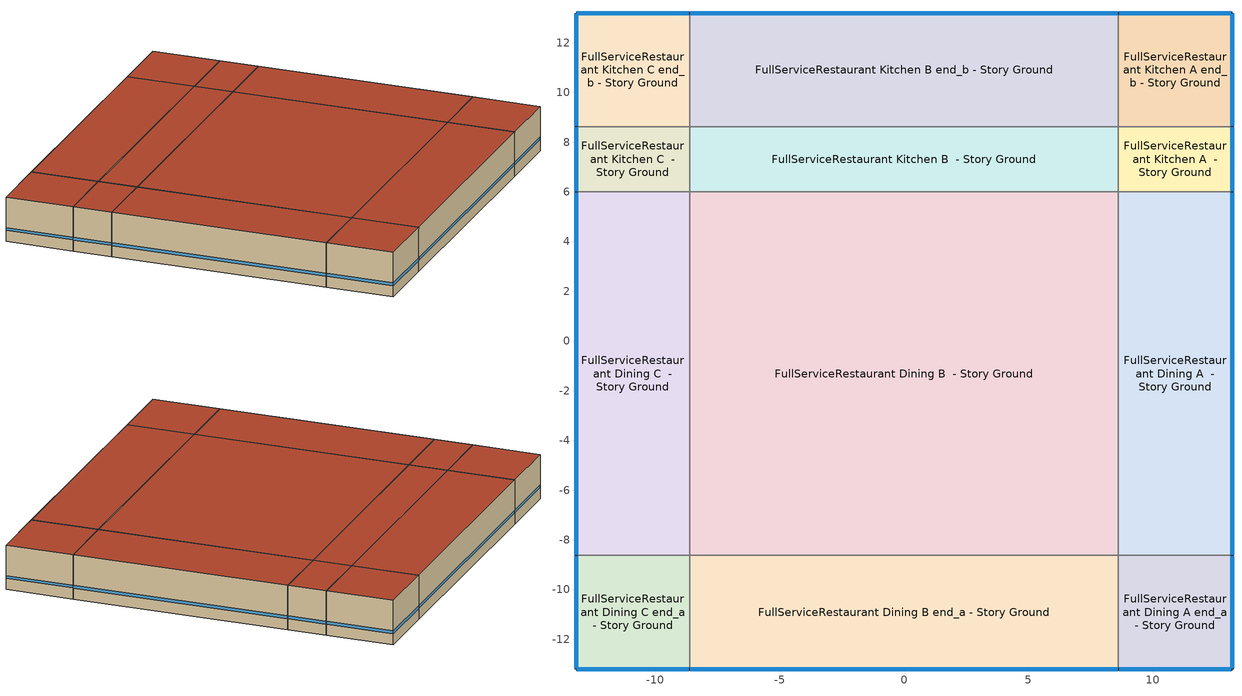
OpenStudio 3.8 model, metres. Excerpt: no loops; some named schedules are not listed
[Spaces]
FullServiceRestaurant Dining A end_a - Story Ground
 floor ground (Foundation F 126 Perim 914 Area 209): 13.2,-13.2 8.63,-13.2 8.63,-8.63 13.2,-8.63 z0
 wall outside: 8.63,-13.2 13.2,-13.2 13.2,-8.63 z0:3.05
 wall to FullServiceRestaurant Dining B end_a - Story Ground: 8.63,-8.63 8.63,-13.2 z0:3.05
 wall to FullServiceRestaurant Dining A  - Story Ground: 13.2,-8.63 8.63,-8.63 z0:3.05
 window (Window U-1.01 SHGC 0.74): 13.2,-13.17 13.2,-8.65 / 8.65,-13.2 13.17,-13.2 z0.76:0.95
 roof outside: 13.2,-8.63 8.63,-8.63 8.63,-13.2 13.2,-13.2 z3.05
FullServiceRestaurant Dining B end_a - Story Ground
 floor ground (Foundation F 126 Perim 1725 Area 7888): 8.63,-13.2 -8.63,-13.2 -8.63,-8.63 8.63,-8.63 z0
 wall outside: -8.63,-13.2 8.63,-13.2 z0:3.05
 wall to FullServiceRestaurant Dining C end_a - Story Ground: -8.63,-8.63 -8.63,-13.2 z0:3.05
 wall to FullServiceRestaurant Dining B  - Story Ground: 8.63,-8.63 -8.63,-8.63 z0:3.05
 window (Window U-1.01 SHGC 0.74): -8.6,-13.2 8.6,-13.2 z0.76:0.95
 roof outside: 8.63,-8.63 -8.63,-8.63 -8.63,-13.2 8.63,-13.2 z3.05
FullServiceRestaurant Dining C end_a - Story Ground
 floor ground (Foundation F 126 Perim 914 Area 209): -8.63,-13.2 -13.2,-13.2 -13.2,-8.63 -8.63,-8.63 z0
 wall outside: -13.2,-8.63 -13.2,-13.2 -8.63,-13.2 z0:3.05
 wall to FullServiceRestaurant Dining C  - Story Ground: -8.63,-8.63 -13.2,-8.63 z0:3.05
 window (Window U-1.01 SHGC 0.74): -13.17,-13.2 -8.65,-13.2 / -13.2,-8.65 -13.2,-13.17 z0.76:0.95
 roof outside: -8.63,-8.63 -13.2,-8.63 -13.2,-13.2 -8.63,-13.2 z3.05
FullServiceRestaurant Dining A  - Story Ground
 floor ground (Foundation F 126 Perim 1462 Area 6686): 13.2,-8.63 8.63,-8.63 8.63,6 13.2,6 z0
 wall outside: 13.2,-8.63 13.2,6 z0:3.05
 wall to FullServiceRestaurant Dining B  - Story Ground: 8.63,6 8.63,-8.63 z0:3.05
 wall to FullServiceRestaurant Kitchen A  - Story Ground: 13.2,6 8.63,6 z0:3.05
 window (Window U-1.01 SHGC 0.74): 13.2,-8.6 13.2,5.97 z0.76:0.95
 roof outside: 13.2,6 8.63,6 8.63,-8.63 13.2,-8.63 z3.05
FullServiceRestaurant Dining B  - Story Ground
 floor ground (Foundation F 126 Perim 0 Area 25229): 8.63,-8.63 -8.63,-8.63 -8.63,6 8.63,6 z0
 wall to FullServiceRestaurant Dining C  - Story Ground: -8.63,6 -8.63,-8.63 z0:3.05
 wall to FullServiceRestaurant Kitchen B  - Story Ground: 8.63,6 -8.63,6 z0:3.05
 roof outside: 8.63,6 -8.63,6 -8.63,-8.63 8.63,-8.63 z3.05
FullServiceRestaurant Dining C  - Story Ground
 floor ground (Foundation F 126 Perim 1462 Area 6686): -8.63,-8.63 -13.2,-8.63 -13.2,6 -8.63,6 z0
 wall outside: -13.2,6 -13.2,-8.63 z0:3.05
 wall to FullServiceRestaurant Kitchen C  - Story Ground: -8.63,6 -13.2,6 z0:3.05
 window (Window U-1.01 SHGC 0.74): -13.2,5.97 -13.2,-8.6 z0.76:0.95
 roof outside: -8.63,6 -13.2,6 -13.2,-8.63 -8.63,-8.63 z3.05
FullServiceRestaurant Kitchen A  - Story Ground
 floor ground (Foundation F 126 Perim 263 Area 1202): 13.2,6 8.63,6 8.63,8.63 13.2,8.63 z0
 wall outside: 13.2,6 13.2,8.63 z0:3.05
 wall to FullServiceRestaurant Kitchen B  - Story Ground: 8.63,8.63 8.63,6 z0:3.05
 wall to FullServiceRestaurant Kitchen A end_b - Story Ground: 13.2,8.63 8.63,8.63 z0:3.05
 window (Window U-1.01 SHGC 0.74): 13.2,6.02 13.2,8.6 z0.76:0.95
 roof outside: 13.2,8.63 8.63,8.63 8.63,6 13.2,6 z3.05
FullServiceRestaurant Kitchen B  - Story Ground
 floor ground (Foundation F 126 Perim 0 Area 4536): 8.63,6 -8.63,6 -8.63,8.63 8.63,8.63 z0
 wall to FullServiceRestaurant Kitchen C  - Story Ground: -8.63,8.63 -8.63,6 z0:3.05
 wall to FullServiceRestaurant Kitchen B end_b - Story Ground: 8.63,8.63 -8.63,8.63 z0:3.05
 roof outside: 8.63,8.63 -8.63,8.63 -8.63,6 8.63,6 z3.05
FullServiceRestaurant Kitchen C  - Story Ground
 floor ground (Foundation F 126 Perim 263 Area 1202): -8.63,6 -13.2,6 -13.2,8.63 -8.63,8.63 z0
 wall outside: -13.2,8.63 -13.2,6 z0:3.05
 wall to FullServiceRestaurant Kitchen C end_b - Story Ground: -8.63,8.63 -13.2,8.63 z0:3.05
 window (Window U-1.01 SHGC 0.74): -13.2,8.6 -13.2,6.02 z0.76:0.95
 roof outside: -8.63,8.63 -13.2,8.63 -13.2,6 -8.63,6 z3.05
FullServiceRestaurant Kitchen A end_b - Story Ground
 floor ground (Foundation F 126 Perim 914 Area 209): 13.2,8.63 8.63,8.63 8.63,13.2 13.2,13.2 z0
 wall outside: 13.2,8.63 13.2,13.2 8.63,13.2 z0:3.05
 wall to FullServiceRestaurant Kitchen B end_b - Story Ground: 8.63,13.2 8.63,8.63 z0:3.05
 window (Window U-1.01 SHGC 0.74): 13.2,8.65 13.2,13.17 / 13.17,13.2 8.65,13.2 z0.76:0.95
 roof outside: 13.2,13.2 8.63,13.2 8.63,8.63 13.2,8.63 z3.05
FullServiceRestaurant Kitchen B end_b - Story Ground
 floor ground (Foundation F 126 Perim 1725 Area 7888): 8.63,8.63 -8.63,8.63 -8.63,13.2 8.63,13.2 z0
 wall outside: 8.63,13.2 -8.63,13.2 z0:3.05
 wall to FullServiceRestaurant Kitchen C end_b - Story Ground: -8.63,13.2 -8.63,8.63 z0:3.05
 window (Window U-1.01 SHGC 0.74): 8.6,13.2 -8.6,13.2 z0.76:0.95
 roof outside: 8.63,13.2 -8.63,13.2 -8.63,8.63 8.63,8.63 z3.05
FullServiceRestaurant Kitchen C end_b - Story Ground
 floor ground (Foundation F 126 Perim 914 Area 209): -8.63,8.63 -13.2,8.63 -13.2,13.2 -8.63,13.2 z0
 wall outside: -8.63,13.2 -13.2,13.2 -13.2,8.63 z0:3.05
 window (Window U-1.01 SHGC 0.74): -13.2,13.17 -13.2,8.65 / -8.65,13.2 -13.17,13.2 z0.76:0.95
 roof outside: -8.63,13.2 -13.2,13.2 -13.2,8.63 -8.63,8.63 z3.05
[Site]
Wilmington New Cast_DE_USA: Latitude {deg}=39.67; Longitude {deg}=-75.6; Time Zone {hr}=-5; Elevation {m}=24; Terrain=City
[Site:WaterMainsTemperature]
Calculation Method=Correlation; Annual Average Outdoor Air Temperature {C}=13.2908; Maximum Difference In Monthly Average Outdoor Air Temperatures {deltaC}=25.79
[SizingPeriod:DesignDay] Barometric Pressure {Pa}=101037; Rain Indicator=No; Snow Indicator=No; Day of Month=21; Daylight Saving Time Indicator=No; Humidity Condition Type=Wetbulb; Dry-Bulb Temperature Range Modifier Type=DefaultMultipliers
Name | Maximum Dry-Bulb Temperature {C} | Daily Dry-Bulb Temperature Range {deltaC} | Wind Speed {m/s} | Wind Direction {deg} | Month | Day Type | Wetbulb or DewPoint at Maximum Dry-Bulb {C} | Solar Model Indicator | ASHRAE Clear Sky Optical Depth for Beam Irradiance | ASHRAE Clear Sky Optical Depth for Diffuse Irradiance | Sky Clearness
Wilmington New Cast Ann Clg .4% Condns DB=>MWB 1 | 33.3 | 9.5 | 4.6 | 230 | 7 | SummerDesignDay | 23.9 | ASHRAETau | 0.454 | 2.123
Wilmington New Cast Ann Clg .4% Condns WB=>MDB 1 | 30.7 | 9.5 | 4.6 | 230 | 7 | SummerDesignDay | 25.6 | ASHRAETau | 0.454 | 2.123
Wilmington New Cast Ann Htg 99.6% Condns DB 1 | -10.4 | 0 | 4.8 | 300 | 1 | WinterDesignDay | -10.4 | ASHRAEClearSky |  |  | 0
Wilmington New Cast August .4% Condns DB=>MCWB 1 | 34.5 | 9.3 | 4.6 | 230 | 8 | SummerDesignDay | 24.4 | ASHRAETau | 0.441 | 2.186
[ClimateZones]
Climate Zone Institution Name 1=ASHRAE; Climate Zone Document Name 1=ANSI/ASHRAE Standard 169; Climate Zone Document Year 1=2006; Climate Zone Value 1=ASHRAE 169-2013-4A
[Building]
ComStock DOE Ref Pre-1980|FullServiceRestaurant: North Axis {deg}=225; Default Construction Set=ComStock DOE Ref Pre-1980 - FullSrvRest - ASHRAE 169-2013-4A; Default Schedule Set=Building Default Schedule Set; Standards Building Type=FullServiceRestaurant
[Site:GroundTemperature:FCfactorMethod]
January Ground Temperature {C}=14; February Ground Temperature {C}=7.3; March Ground Temperature {C}=3.3; April Ground Temperature {C}=1.2; May Ground Temperature {C}=-0.2; June Ground Temperature {C}=5.6; July Ground Temperature {C}=10.9; August Ground Temperature {C}=16.1; September Ground Temperature {C}=21.7; October Ground Temperature {C}=25; November Ground Temperature {C}=24.8; December Ground Temperature {C}=19.9
[Construction:FfactorGroundFloor] F-Factor {W/m-K}=1.26344
Name | Area {m2} | PerimeterExposed {m}
Foundation F 126 Perim 914 Area 209 | 20.9032 | 9.144
Foundation F 126 Perim 1725 Area 7888 | 78.8782 | 17.2525
Foundation F 126 Perim 263 Area 1202 | 12.0196 | 2.62895
Foundation F 126 Perim 1462 Area 6686 | 66.8586 | 14.6235
Foundation F 126 Perim 0 Area 4536 | 45.3559 | 0
Foundation F 126 Perim 0 Area 25229 | 252.291 | 0
[DefaultConstructionSet]
ComStock DOE Ref Pre-1980 - FullSrvRest - ASHRAE 169-2013-4A: Default Exterior Surface Constructions=Default Surface Constructions 1; Default Interior Surface Constructions=Default Surface Constructions 2; Default Ground Contact Surface Constructions=Default Surface Constructions 3; Default Exterior SubSurface Constructions=Default Sub Surface Constructions 1; Default Interior SubSurface Constructions=Default Sub Surface Constructions 2; Interior Partition Construction=Typical Interior Partition
[DefaultSurfaceConstructions]
Name | Floor Construction | Wall Construction | Roof Ceiling Construction
Default Surface Constructions 1 | Typical Insulated Exterior Mass Floor | Typical Insulated Wood Framed Exterior Wall R-5.62 | Typical IEAD Roof R-11.63
Default Surface Constructions 2 | Typical Interior Floor | Typical Interior Wall | Typical Interior Ceiling
Default Surface Constructions 3 | Typical Insulated Carpeted 6in Slab Floor | Typical Insulated Basement Mass Wall
[Construction]
Typical Insulated Exterior Mass Floor: 4 in. Normalweight Concrete Floor, Typical Carpet Pad
Typical IEAD Roof R-11.63: Roof Membrane, Typical Insulation R-10.51, Metal Roof Surface
Typical Interior Floor: 100mm Normalweight concrete floor, CP02 CARPET PAD
Typical Interior Wall: G01 13mm gypsum board, G01 13mm gypsum board
Typical Interior Ceiling: CP02 CARPET PAD, 100mm Normalweight concrete floor
Typical Insulated Carpeted 6in Slab Floor: 6 in. Normalweight Concrete Floor, Typical Carpet Pad
Typical Insulated Basement Mass Wall: 8 in. Concrete Block Basement Wall
U 1.22 SHGC 0.54 Simple Glazing Window U-1.22 SHGC 0.54: U 1.22 SHGC 0.54 Simple Glazing U-1.22 SHGC 0.54
U 1.22 SHGC 0.54 Simple Glazing Window U-1.22 SHGC 0.54 1: U 1.22 SHGC 0.54 Simple Glazing U-1.22 SHGC 0.54 1
Typical Insulated Metal Door: F08 Metal surface, Typical Insulation R-3.44 1
U 0.88 SHGC 0.16 Sgl Ref-A-L Clr 6mm: REF A CLEAR LO 6MM
Typical Overhead Door: Typical Insulation R-3.44 1
Typical Interior Window: Clear 3mm
Typical Interior Door; Typical Interior Partition: G05 25mm wood
Typical Insulated Wood Framed Exterior Wall R-5.62: 25mm Stucco, 5/8 in. Gypsum Board, Typical Insulation R-3.44 1, 5/8 in. Gypsum Board
InteriorFurnishings 1: Std Wood 6inch 1
Window U-1.01 SHGC 0.74: Simple Glazing Single - No LowE - Clear - Aluminum
[Material] Thermal Absorptance=0.9
Name | Roughness | Thickness {m} | Conductivity {W/m-K} | Density {kg/m3} | Specific Heat {J/kg-K} | Solar Absorptance | Visible Absorptance
4 in. Normalweight Concrete Floor | MediumRough | 0.1016 | 2.31 | 2322 | 832 | 0.7 | 0.7
25mm Stucco | Smooth | 0.0254 | 0.72 | 1856 | 840 | 0.7 | 0.7
5/8 in. Gypsum Board | MediumSmooth | 0.0159 | 0.16 | 800 | 1090 | 0.7 | 0.7
Roof Membrane | VeryRough | 0.0095 | 0.16 | 1121.29 | 1460 | 0.7 | 0.7
Metal Roof Surface; F08 Metal surface | Smooth | 0.0008 | 45.28 | 7824 | 500 | 0.7 | 0.7
100mm Normalweight concrete floor | MediumRough | 0.1016 | 2.31045 | 2322 | 832.557 | 0.7 | 0.7
G01 13mm gypsum board | Smooth | 0.0127 | 0.160031 | 800.001 | 1090.73 | 0.7 | 0.5
6 in. Normalweight Concrete Floor | MediumRough | 0.1524 | 2.31 | 2322 | 832 | 0.7 | 0.7
8 in. Concrete Block Basement Wall | MediumRough | 0.2032 | 1.326 | 1842 | 912 | 0.7 | 0.7
G05 25mm wood | MediumSmooth | 0.0254 | 0.15 | 608 | 1630 | 0.5 | 0.5
Std Wood 6inch 1 | MediumSmooth | 0.15 | 0.12 | 540 | 1210 | 0.7 | 0.7
[Material:NoMass] Roughness=Smooth; Thermal Absorptance=0.9; Solar Absorptance=0.7
Name | Thermal Resistance {m2-K/W} | Visible Absorptance
Typical Carpet Pad; CP02 CARPET PAD | 0.21648 | 0.8
Typical Insulation R-10.51 | 1.85103 | 0.7
Typical Insulation R-3.44 1 | 0.605662 | 0.7
[DefaultSubSurfaceConstructions]
Name | Fixed Window Construction | Operable Window Construction | Door Construction | Glass Door Construction | Overhead Door Construction | Tubular Daylight Dome Construction | Tubular Daylight Diffuser Construction
Default Sub Surface Constructions 1 | U 1.22 SHGC 0.54 Simple Glazing Window U-1.22 SHGC 0.54 | U 1.22 SHGC 0.54 Simple Glazing Window U-1.22 SHGC 0.54 1 | Typical Insulated Metal Door | U 0.88 SHGC 0.16 Sgl Ref-A-L Clr 6mm | Typical Overhead Door | Typical Interior Window | Typical Interior Window
Default Sub Surface Constructions 2 | Typical Interior Window | Typical Interior Window | Typical Interior Door
[WindowMaterial:SimpleGlazingSystem]
Name | U-Factor {W/m2-K} | Solar Heat Gain Coefficient | Visible Transmittance
U 1.22 SHGC 0.54 Simple Glazing U-1.22 SHGC 0.54; U 1.22 SHGC 0.54 Simple Glazing U-1.22 SHGC 0.54 1 | 6.92748 | 0.54 | 0.38
Simple Glazing Single - No LowE - Clear - Aluminum | 5.73505 | 0.744 | 0.754
[WindowMaterial:Glazing] Optical Data Type=SpectralAverage; Infrared Transmittance at Normal Incidence=0; Front Side Infrared Hemispherical Emissivity=0.84; Conductivity {W/m-K}=0.9; Dirt Correction Factor for Solar and Visible Transmittance=1; Solar Diffusing=No
Name | Thickness {m} | Solar Transmittance at Normal Incidence | Front Side Solar Reflectance at Normal Incidence | Back Side Solar Reflectance at Normal Incidence | Visible Transmittance at Normal Incidence | Front Side Visible Reflectance at Normal Incidence | Back Side Visible Reflectance at Normal Incidence | Back Side Infrared Hemispherical Emissivity
REF A CLEAR LO 6MM | 0.006 | 0.066 | 0.341 | 0.493 | 0.08 | 0.41 | 0.37 | 0.4
Clear 3mm | 0.003 | 0.837 | 0.075 | 0.075 | 0.898 | 0.081 | 0.081 | 0.84
[SpaceType] Standards Building Type=FullServiceRestaurant
Name | Default Schedule Set | Design Specification Outdoor Air Object | Standards Space Type
FullServiceRestaurant Kitchen - ComStock DOE Ref Pre-1980 | FullServiceRestaurant Kitchen Schedule Set | FullServiceRestaurant Kitchen Ventilation | Kitchen
FullServiceRestaurant Dining - ComStock DOE Ref Pre-1980 | FullServiceRestaurant Dining Schedule Set | FullServiceRestaurant Dining Ventilation | Dining
[BuildingStory]
Story Ground: Nominal Z Coordinate {m}=0; Nominal Floor to Floor Height {m}=3.048
[Space] Building Story=Story Ground
Name | Space Type | Thermal Zone
FullServiceRestaurant Dining A end_a - Story Ground | FullServiceRestaurant Dining - ComStock DOE Ref Pre-1980 | Zone FullServiceRestaurant Dining A end_a - Story Ground
FullServiceRestaurant Dining B end_a - Story Ground | FullServiceRestaurant Dining - ComStock DOE Ref Pre-1980 | Zone FullServiceRestaurant Dining B end_a - Story Ground
FullServiceRestaurant Dining C end_a - Story Ground | FullServiceRestaurant Dining - ComStock DOE Ref Pre-1980 | Zone FullServiceRestaurant Dining C end_a - Story Ground
FullServiceRestaurant Dining A  - Story Ground | FullServiceRestaurant Dining - ComStock DOE Ref Pre-1980 | Zone FullServiceRestaurant Dining A  - Story Ground
FullServiceRestaurant Dining B  - Story Ground | FullServiceRestaurant Dining - ComStock DOE Ref Pre-1980 | Zone FullServiceRestaurant Dining B  - Story Ground
FullServiceRestaurant Dining C  - Story Ground | FullServiceRestaurant Dining - ComStock DOE Ref Pre-1980 | Zone FullServiceRestaurant Dining C  - Story Ground
FullServiceRestaurant Kitchen A  - Story Ground | FullServiceRestaurant Kitchen - ComStock DOE Ref Pre-1980 | Zone FullServiceRestaurant Kitchen A  - Story Ground
FullServiceRestaurant Kitchen B  - Story Ground | FullServiceRestaurant Kitchen - ComStock DOE Ref Pre-1980 | Zone FullServiceRestaurant Kitchen B  - Story Ground
FullServiceRestaurant Kitchen C  - Story Ground | FullServiceRestaurant Kitchen - ComStock DOE Ref Pre-1980 | Zone FullServiceRestaurant Kitchen C  - Story Ground
FullServiceRestaurant Kitchen A end_b - Story Ground | FullServiceRestaurant Kitchen - ComStock DOE Ref Pre-1980 | Zone FullServiceRestaurant Kitchen A end_b - Story Ground
FullServiceRestaurant Kitchen B end_b - Story Ground | FullServiceRestaurant Kitchen - ComStock DOE Ref Pre-1980 | Zone FullServiceRestaurant Kitchen B end_b - Story Ground
FullServiceRestaurant Kitchen C end_b - Story Ground | FullServiceRestaurant Kitchen - ComStock DOE Ref Pre-1980 | Zone FullServiceRestaurant Kitchen C end_b - Story Ground
[ThermalZone] Multiplier=1; Use Ideal Air Loads=No
Name | Thermostat
Zone FullServiceRestaurant Dining A end_a - Story Ground | FullServiceRestaurant Dining - ComStock DOE Ref Pre-1980 Thermostat 1
Zone FullServiceRestaurant Dining B end_a - Story Ground | FullServiceRestaurant Dining - ComStock DOE Ref Pre-1980 Thermostat 3
Zone FullServiceRestaurant Dining C end_a - Story Ground | FullServiceRestaurant Dining - ComStock DOE Ref Pre-1980 Thermostat 5
Zone FullServiceRestaurant Dining A  - Story Ground | FullServiceRestaurant Dining - ComStock DOE Ref Pre-1980 Thermostat
Zone FullServiceRestaurant Dining B  - Story Ground | FullServiceRestaurant Dining - ComStock DOE Ref Pre-1980 Thermostat 2
Zone FullServiceRestaurant Dining C  - Story Ground | FullServiceRestaurant Dining - ComStock DOE Ref Pre-1980 Thermostat 4
Zone FullServiceRestaurant Kitchen A  - Story Ground | FullServiceRestaurant Kitchen - ComStock DOE Ref Pre-1980 Thermostat
Zone FullServiceRestaurant Kitchen B  - Story Ground | FullServiceRestaurant Kitchen - ComStock DOE Ref Pre-1980 Thermostat 2
Zone FullServiceRestaurant Kitchen C  - Story Ground | FullServiceRestaurant Kitchen - ComStock DOE Ref Pre-1980 Thermostat 4
Zone FullServiceRestaurant Kitchen A end_b - Story Ground | FullServiceRestaurant Kitchen - ComStock DOE Ref Pre-1980 Thermostat 1
Zone FullServiceRestaurant Kitchen B end_b - Story Ground | FullServiceRestaurant Kitchen - ComStock DOE Ref Pre-1980 Thermostat 3
Zone FullServiceRestaurant Kitchen C end_b - Story Ground | FullServiceRestaurant Kitchen - ComStock DOE Ref Pre-1980 Thermostat 5
[People:Definition] Number of People Calculation Method=People/Area; Fraction Radiant=0.3
Name | People per Space Floor Area {person/m2}
FullServiceRestaurant Dining People Definition | 0.721182
FullServiceRestaurant Kitchen People Definition | 0.0538196
[People] Work Efficiency Schedule=Work Efficiency Schedule; Clothing Insulation Schedule=Clothing Schedule; Air Velocity Schedule=Air Velocity Schedule; Multiplier=1
Name | People Definition | Space or SpaceType
FullServiceRestaurant Dining People | FullServiceRestaurant Dining People Definition | FullServiceRestaurant Dining - ComStock DOE Ref Pre-1980
FullServiceRestaurant Kitchen People | FullServiceRestaurant Kitchen People Definition | FullServiceRestaurant Kitchen - ComStock DOE Ref Pre-1980
[Lights:Definition] Design Level Calculation Method=Watts/Area; Fraction Visible=0.2; Return Air Fraction=0
Name | Watts per Space Floor Area {W/m2} | Fraction Radiant
FullServiceRestaurant Dining - ComStock DOE Ref Pre-1980 General Lights Definition | 1.90286 | 0.31
FullServiceRestaurant Dining - ComStock DOE Ref Pre-1980 Task Lights Definition | 2.61484 | 0.125
FullServiceRestaurant Dining - ComStock DOE Ref Pre-1980 Wall Wash Lights Definition | 3.8133 | 0.125
FullServiceRestaurant Kitchen - ComStock DOE Ref Pre-1980 General Lights Definition | 7.18292 | 0.31
FullServiceRestaurant Kitchen - ComStock DOE Ref Pre-1980 Task Lights Definition | 8.69031 | 0.125
[ElectricEquipment:Definition]
Name | Design Level Calculation Method | Watts per Space Floor Area {W/m2} | Fraction Latent | Fraction Radiant | Fraction Lost | Design Level {W}
FullServiceRestaurant Dining Elec Equip Definition | Watts/Area | 27.0174 | 0.25 | 0.3 | 0
misc_electric_kitchen_equipment_definition | Watts/Area | 16.8778 | 0.25 | 0.3 | 0.2
electric_broiler_equipment_definition_bldg_quantity=1.0 | EquipmentLevel |  | 0.1 | 0.35 | 0.45 | 10815
[ElectricEquipment]
Name | Electric Equipment Definition | Space or SpaceType | Schedule | Multiplier
FullServiceRestaurant Dining Elec Equip | FullServiceRestaurant Dining Elec Equip Definition | FullServiceRestaurant Dining - ComStock DOE Ref Pre-1980 | FoodService_Restaurant BLDG_EQUIP_EndUseData BPR Adjusted
misc_electric_kitchen_equipment | misc_electric_kitchen_equipment_definition | FullServiceRestaurant Kitchen - ComStock DOE Ref Pre-1980 | FoodService_Restaurant BLDG_EQUIP_EndUseData BPR Adjusted
electric_broiler_equipment_bldg_quantity=1.0 | electric_broiler_equipment_definition_bldg_quantity=1.0 | FullServiceRestaurant Kitchen - ComStock DOE Ref Pre-1980 | FullServiceRestaurant Gas Equip | 0.166667
[DesignSpecification:OutdoorAir] Outdoor Air Method=Sum
Name | Outdoor Air Flow per Person {m3/s-person} | Outdoor Air Flow per Floor Area {m3/s-m2}
FullServiceRestaurant Dining Ventilation | 0.00943895
FullServiceRestaurant Kitchen Ventilation |  | 0.0023876
[DefaultScheduleSet]
Name | Number of People Schedule | People Activity Level Schedule | Lighting Schedule | Electric Equipment Schedule | Infiltration Schedule | Gas Equipment Schedule | Hours of Operation Schedule
FullServiceRestaurant Dining Schedule Set | FullServiceRestaurant Bldg Occ | FullServiceRestaurant Activity | FoodService_Restaurant BLDG_LIGHT_EndUseData | FoodService_Restaurant BLDG_EQUIP_EndUseData | FullServiceRestaurant Infil Half On
FullServiceRestaurant Kitchen Schedule Set | FullServiceRestaurant Bldg Occ | FullServiceRestaurant Activity | FoodService_Restaurant BLDG_LIGHT_EndUseData | FoodService_Restaurant BLDG_EQUIP_EndUseData | FullServiceRestaurant Infil Half On | FullServiceRestaurant Gas Equip
Building Default Schedule Set |  |  |  |  |  |  | Building Hours of Operation NonResidential
[Exterior:Lights:Definition]
Name | Design Level {W}
Parking Areas and Drives Def (W/ft^2) | 0.0276385
Building Facades Def (W/ft^2) | 0.15
Main Entries Def (W/ft) | 30
Other Doors Def (W/ft) | 20
[Exterior:Lights] Schedule=Always On Discrete; Control Option=AstronomicalClock
Name | Exterior Lights Definition | Multiplier
Parking Areas and Drives | Parking Areas and Drives Def (W/ft^2) | 30375
Building Facades | Building Facades Def (W/ft^2) | 3464.1
Main Entries | Main Entries Def (W/ft) | 8
Other Doors | Other Doors Def (W/ft) | 9
[ZoneMixing] Schedule=RestaurantSitDown Kitchen_Exhaust_SCH; Design Flow Rate Calculation Method=Flow/Zone
Name | Zone or Space | Design Flow Rate {m3/s} | Source Zone or Space
Zone Mixing 1 | Zone FullServiceRestaurant Kitchen A  - Story Ground | 0.0399083 | Zone FullServiceRestaurant Dining A  - Story Ground
Zone Mixing 2 | Zone FullServiceRestaurant Kitchen B  - Story Ground | 0.150594 | Zone FullServiceRestaurant Dining B  - Story Ground
Zone Mixing 3 | Zone FullServiceRestaurant Kitchen C  - Story Ground | 0.0399083 | Zone FullServiceRestaurant Dining C  - Story Ground
[ThermostatSetpoint:DualSetpoint]
Name | Heating Setpoint Temperature Schedule | Cooling Setpoint Temperature Schedule
FullServiceRestaurant Dining - ComStock DOE Ref Pre-1980 Thermostat; FullServiceRestaurant Dining - ComStock DOE Ref Pre-1980 Thermostat 1; FullServiceRestaurant Dining - ComStock DOE Ref Pre-1980 Thermostat 2; FullServiceRestaurant Dining - ComStock DOE Ref Pre-1980 Thermostat 3; FullServiceRestaurant Dining - ComStock DOE Ref Pre-1980 Thermostat 4; FullServiceRestaurant Dining - ComStock DOE Ref Pre-1980 Thermostat 5 | FullServiceRestaurant HtgSetp | FullServiceRestaurant ClgSetp
FullServiceRestaurant Kitchen - ComStock DOE Ref Pre-1980 Thermostat; FullServiceRestaurant Kitchen - ComStock DOE Ref Pre-1980 Thermostat 1; FullServiceRestaurant Kitchen - ComStock DOE Ref Pre-1980 Thermostat 2; FullServiceRestaurant Kitchen - ComStock DOE Ref Pre-1980 Thermostat 3; FullServiceRestaurant Kitchen - ComStock DOE Ref Pre-1980 Thermostat 4; FullServiceRestaurant Kitchen - ComStock DOE Ref Pre-1980 Thermostat 5 | FullServiceRestaurant HtgSetp Kitchen | FullServiceRestaurant ClgSetp Kitchen
[InternalMass:Definition]
Internal Mass Definition 2: Construction=InteriorFurnishings 1; Design Level Calculation Method=SurfaceArea/Area; Surface Area per Space Floor Area=2
[InternalMass] Internal Mass Definition=Internal Mass Definition 2; Multiplier=1
Name | Space or SpaceType
FullServiceRestaurant Kitchen C end_b - Story Ground Mass | FullServiceRestaurant Kitchen C end_b - Story Ground
FullServiceRestaurant Kitchen B end_b - Story Ground Mass | FullServiceRestaurant Kitchen B end_b - Story Ground
FullServiceRestaurant Kitchen A  - Story Ground Mass | FullServiceRestaurant Kitchen A  - Story Ground
FullServiceRestaurant Kitchen C  - Story Ground Mass | FullServiceRestaurant Kitchen C  - Story Ground
FullServiceRestaurant Dining C  - Story Ground Mass | FullServiceRestaurant Dining C  - Story Ground
FullServiceRestaurant Kitchen B  - Story Ground Mass | FullServiceRestaurant Kitchen B  - Story Ground
FullServiceRestaurant Dining B  - Story Ground Mass | FullServiceRestaurant Dining B  - Story Ground
FullServiceRestaurant Kitchen A end_b - Story Ground Mass | FullServiceRestaurant Kitchen A end_b - Story Ground
FullServiceRestaurant Dining A  - Story Ground Mass | FullServiceRestaurant Dining A  - Story Ground
FullServiceRestaurant Dining C end_a - Story Ground Mass | FullServiceRestaurant Dining C end_a - Story Ground
FullServiceRestaurant Dining B end_a - Story Ground Mass | FullServiceRestaurant Dining B end_a - Story Ground
FullServiceRestaurant Dining A end_a - Story Ground Mass | FullServiceRestaurant Dining A end_a - Story Ground
[Lights] Schedule=FoodService_Restaurant BLDG_LIGHT_EndUseData BPR Adjusted; Fraction Replaceable=1
Name | Lights Definition | Space or SpaceType
FullServiceRestaurant Dining - ComStock DOE Ref Pre-1980 General Lighting | FullServiceRestaurant Dining - ComStock DOE Ref Pre-1980 General Lights Definition | FullServiceRestaurant Dining - ComStock DOE Ref Pre-1980
FullServiceRestaurant Dining - ComStock DOE Ref Pre-1980 Task Lighting | FullServiceRestaurant Dining - ComStock DOE Ref Pre-1980 Task Lights Definition | FullServiceRestaurant Dining - ComStock DOE Ref Pre-1980
FullServiceRestaurant Dining - ComStock DOE Ref Pre-1980 Wall Wash Lighting | FullServiceRestaurant Dining - ComStock DOE Ref Pre-1980 Wall Wash Lights Definition | FullServiceRestaurant Dining - ComStock DOE Ref Pre-1980
FullServiceRestaurant Kitchen - ComStock DOE Ref Pre-1980 General Lighting | FullServiceRestaurant Kitchen - ComStock DOE Ref Pre-1980 General Lights Definition | FullServiceRestaurant Kitchen - ComStock DOE Ref Pre-1980
FullServiceRestaurant Kitchen - ComStock DOE Ref Pre-1980 Task Lighting | FullServiceRestaurant Kitchen - ComStock DOE Ref Pre-1980 Task Lights Definition | FullServiceRestaurant Kitchen - ComStock DOE Ref Pre-1980
[SpaceInfiltration:DesignFlowRate] Design Flow Rate Calculation Method=Flow/ExteriorArea; Flow per Exterior Surface Area {m3/s-m2}=0.00103321; Velocity Term Coefficient=0
Name | Space or SpaceType | Schedule | Constant Term Coefficient | Temperature Term Coefficient | Velocity Squared Term Coefficient
FullServiceRestaurant Kitchen C end_b - Story Ground HVAC On Infiltration | FullServiceRestaurant Kitchen C end_b - Story Ground | Infiltration HVAC On Schedule | 0.0051 | 0.0059 | 0.0368
FullServiceRestaurant Kitchen C end_b - Story Ground HVAC Off Infiltration | FullServiceRestaurant Kitchen C end_b - Story Ground | Infiltration HVAC Off Schedule | 0 | 0.01 | 0.0441
FullServiceRestaurant Kitchen B end_b - Story Ground HVAC On Infiltration | FullServiceRestaurant Kitchen B end_b - Story Ground | Infiltration HVAC On Schedule | 0.0051 | 0.0059 | 0.0368
FullServiceRestaurant Kitchen B end_b - Story Ground HVAC Off Infiltration | FullServiceRestaurant Kitchen B end_b - Story Ground | Infiltration HVAC Off Schedule | 0 | 0.01 | 0.0441
FullServiceRestaurant Kitchen A  - Story Ground HVAC On Infiltration | FullServiceRestaurant Kitchen A  - Story Ground | Infiltration HVAC On Schedule | 0.0051 | 0.0059 | 0.0368
FullServiceRestaurant Kitchen A  - Story Ground HVAC Off Infiltration | FullServiceRestaurant Kitchen A  - Story Ground | Infiltration HVAC Off Schedule | 0 | 0.01 | 0.0441
FullServiceRestaurant Kitchen C  - Story Ground HVAC On Infiltration | FullServiceRestaurant Kitchen C  - Story Ground | Infiltration HVAC On Schedule | 0.0051 | 0.0059 | 0.0368
FullServiceRestaurant Kitchen C  - Story Ground HVAC Off Infiltration | FullServiceRestaurant Kitchen C  - Story Ground | Infiltration HVAC Off Schedule | 0 | 0.01 | 0.0441
FullServiceRestaurant Dining C  - Story Ground HVAC On Infiltration | FullServiceRestaurant Dining C  - Story Ground | Infiltration HVAC On Schedule | 0.0051 | 0.0059 | 0.0368
FullServiceRestaurant Dining C  - Story Ground HVAC Off Infiltration | FullServiceRestaurant Dining C  - Story Ground | Infiltration HVAC Off Schedule | 0 | 0.01 | 0.0441
FullServiceRestaurant Kitchen B  - Story Ground HVAC On Infiltration | FullServiceRestaurant Kitchen B  - Story Ground | Infiltration HVAC On Schedule | 0.0051 | 0.0059 | 0.0368
FullServiceRestaurant Kitchen B  - Story Ground HVAC Off Infiltration | FullServiceRestaurant Kitchen B  - Story Ground | Infiltration HVAC Off Schedule | 0 | 0.01 | 0.0441
FullServiceRestaurant Dining B  - Story Ground HVAC On Infiltration | FullServiceRestaurant Dining B  - Story Ground | Infiltration HVAC On Schedule | 0.0051 | 0.0059 | 0.0368
FullServiceRestaurant Dining B  - Story Ground HVAC Off Infiltration | FullServiceRestaurant Dining B  - Story Ground | Infiltration HVAC Off Schedule | 0 | 0.01 | 0.0441
FullServiceRestaurant Kitchen A end_b - Story Ground HVAC On Infiltration | FullServiceRestaurant Kitchen A end_b - Story Ground | Infiltration HVAC On Schedule | 0.0051 | 0.0059 | 0.0368
FullServiceRestaurant Kitchen A end_b - Story Ground HVAC Off Infiltration | FullServiceRestaurant Kitchen A end_b - Story Ground | Infiltration HVAC Off Schedule | 0 | 0.01 | 0.0441
FullServiceRestaurant Dining A  - Story Ground HVAC On Infiltration | FullServiceRestaurant Dining A  - Story Ground | Infiltration HVAC On Schedule | 0.0051 | 0.0059 | 0.0368
FullServiceRestaurant Dining A  - Story Ground HVAC Off Infiltration | FullServiceRestaurant Dining A  - Story Ground | Infiltration HVAC Off Schedule | 0 | 0.01 | 0.0441
FullServiceRestaurant Dining C end_a - Story Ground HVAC On Infiltration | FullServiceRestaurant Dining C end_a - Story Ground | Infiltration HVAC On Schedule | 0.0051 | 0.0059 | 0.0368
FullServiceRestaurant Dining C end_a - Story Ground HVAC Off Infiltration | FullServiceRestaurant Dining C end_a - Story Ground | Infiltration HVAC Off Schedule | 0 | 0.01 | 0.0441
FullServiceRestaurant Dining B end_a - Story Ground HVAC On Infiltration | FullServiceRestaurant Dining B end_a - Story Ground | Infiltration HVAC On Schedule | 0.0051 | 0.0059 | 0.0368
FullServiceRestaurant Dining B end_a - Story Ground HVAC Off Infiltration | FullServiceRestaurant Dining B end_a - Story Ground | Infiltration HVAC Off Schedule | 0 | 0.01 | 0.0441
FullServiceRestaurant Dining A end_a - Story Ground HVAC On Infiltration | FullServiceRestaurant Dining A end_a - Story Ground | Infiltration HVAC On Schedule | 0.0051 | 0.0059 | 0.0368
FullServiceRestaurant Dining A end_a - Story Ground HVAC Off Infiltration | FullServiceRestaurant Dining A end_a - Story Ground | Infiltration HVAC Off Schedule | 0 | 0.01 | 0.0441
[GasEquipment:Definition] Design Level Calculation Method=EquipmentLevel; Fraction Latent=0.1
Name | Design Level {W} | Fraction Radiant | Fraction Lost
gas_griddle_equipment_definition_bldg_quantity=1.0 | 26377 | 0.18 | 0.62
gas_fryer_equipment_definition_bldg_quantity=2.0 | 46894 | 0.2 | 0.57
gas_oven_equipment_definition_bldg_quantity=1.0 | 12896 | 0.08 | 0.72
gas_range_equipment_definition_bldg_quantity=1.0 | 42497 | 0.11 | 0.69
[GasEquipment] Space or SpaceType=FullServiceRestaurant Kitchen - ComStock DOE Ref Pre-1980; Schedule=FullServiceRestaurant Gas Equip; Multiplier=0.166667
Name | Gas Equipment Definition
gas_griddle_equipment_bldg_quantity=1.0 | gas_griddle_equipment_definition_bldg_quantity=1.0
gas_fryer_equipment_bldg_quantity=2.0 | gas_fryer_equipment_definition_bldg_quantity=2.0
gas_oven_equipment_bldg_quantity=1.0 | gas_oven_equipment_definition_bldg_quantity=1.0
gas_range_equipment_bldg_quantity=1.0 | gas_range_equipment_definition_bldg_quantity=1.0
[Schedule:Ruleset]
Name | Default Day Schedule | Summer Design Day Schedule | Winter Design Day Schedule
Clothing Schedule | Clothing Schedule Default Winter Clothes
Air Velocity Schedule | Air Velocity Schedule Default
Work Efficiency Schedule | Work Efficiency Schedule Default
FullServiceRestaurant Bldg Occ | FullServiceRestaurant Bldg Occ Default | FullServiceRestaurant Bldg Occ Summer Design Day | FullServiceRestaurant Bldg Occ Winter Design Day
FullServiceRestaurant Activity | FullServiceRestaurant Activity Default | FullServiceRestaurant Activity Summer Design Day | FullServiceRestaurant Activity Winter Design Day
FoodService_Restaurant BLDG_LIGHT_EndUseData | FoodService_Restaurant BLDG_LIGHT_EndUseData Default | FoodService_Restaurant BLDG_LIGHT_EndUseData Summer Design Day | FoodService_Restaurant BLDG_LIGHT_EndUseData Winter Design Day
FoodService_Restaurant BLDG_EQUIP_EndUseData | FoodService_Restaurant BLDG_EQUIP_EndUseData Default | FoodService_Restaurant BLDG_EQUIP_EndUseData Summer Design Day | FoodService_Restaurant BLDG_EQUIP_EndUseData Winter Design Day
FullServiceRestaurant Infil Half On | FullServiceRestaurant Infil Half On Default | FullServiceRestaurant Infil Half On Summer Design Day | FullServiceRestaurant Infil Half On Winter Design Day
FullServiceRestaurant Gas Equip | FullServiceRestaurant Gas Equip Default | FullServiceRestaurant Gas Equip Summer Design Day | FullServiceRestaurant Gas Equip Winter Design Day
RestaurantSitDown Kitchen_Exhaust_SCH | RestaurantSitDown Kitchen_Exhaust_SCH Default | RestaurantSitDown Kitchen_Exhaust_SCH Summer Design Day | RestaurantSitDown Kitchen_Exhaust_SCH Winter Design Day
FullServiceRestaurant HtgSetp | FullServiceRestaurant HtgSetp Default | Schedule Day 11 | Schedule Day 12
FullServiceRestaurant ClgSetp | FullServiceRestaurant ClgSetp Default | Schedule Day 5 | Schedule Day 6
FullServiceRestaurant HtgSetp Kitchen | FullServiceRestaurant HtgSetp Kitchen Default | Schedule Day 8 | Schedule Day 9
FullServiceRestaurant ClgSetp Kitchen | FullServiceRestaurant ClgSetp Kitchen Default | Schedule Day 2 | Schedule Day 3
Building Hours of Operation NonResidential | Building Hours of Operation NonResidential Default | Building Hours of Operation NonResidential Summer Design Day | Building Hours of Operation NonResidential Winter Design Day
FoodService_Restaurant BLDG_LIGHT_EndUseData BPR Adjusted | FoodService_Restaurant BLDG_LIGHT_EndUseData Default 1 | FoodService_Restaurant BLDG_LIGHT_EndUseData Summer Design Day 1 | FoodService_Restaurant BLDG_LIGHT_EndUseData Winter Design Day 1
FoodService_Restaurant BLDG_EQUIP_EndUseData BPR Adjusted | FoodService_Restaurant BLDG_EQUIP_EndUseData Default 1 | FoodService_Restaurant BLDG_EQUIP_EndUseData Summer Design Day 1 | FoodService_Restaurant BLDG_EQUIP_EndUseData Winter Design Day 1
Infiltration HVAC On Schedule | 12 Zone PVAV Occ Sch Default 3 | 12 Zone PVAV Occ Sch Summer Design Day 3 | 12 Zone PVAV Occ Sch Winter Design Day 3
Infiltration HVAC Off Schedule | Infiltration HVAC Off Schedule Default Day Schedule | Infiltration HVAC Off Schedule Summer Design Day Schedule 1 | Infiltration HVAC Off Schedule Winter Design Day Schedule 1
[Schedule:Day]
FullServiceRestaurant Bldg Occ Default: Average, 0, 15, 0, 3, 0, 0, 3, 15, 0.0125, 3, 30, 0.025, 3, 45, 0.0375, 4, 0, 0.05, 4, 15, 0.0625, 4, 30, 0.075, 4, 45, 0.0875, 5, 0, 0.1, 5, 15, 0.175, 5, 30, 0.25, 5, 45, 0.325, 6, 0, 0.4, 8, 0, 0.4, 8, 15, 0.35, 8, 30, 0.3, 8, 45, 0.25, 9, 0, 0.2, 9, 15, 0.266667, 9, 30, 0.333333, 9, 45, 0.4, 10, 0, 0.466667, 10, 7, 0.5, 10, 22, 0.575, 10, 37, 0.65, 10, 52, 0.725, 11, 7, 0.8, 11, 22, 0.775, 11, 37, 0.75, 11, 52, 0.725, 12, 7, 0.7, 12, 22, 0.625, 12, 37, 0.55, 12, 52, 0.475, 13, 7, 0.4, 13, 22, 0.35, 13, 37, 0.3, 13, 52, 0.25, 14, 7, 0.2, 14, 22, 0.2125, 14, 37, 0.225, 14, 52, 0.2375, 15, 7, 0.25, 15, 22, 0.3125, 15, 37, 0.375, 15, 52, 0.4375, 16, 7, 0.5, 16, 22, 0.575, 16, 37, 0.65, 16, 52, 0.725, 17, 7, 0.8, 19, 15, 0.8, 19, 30, 0.725, 19, 45, 0.65, 20, 0, 0.575, 20, 15, 0.5, 20, 30, 0.4625, 20, 45, 0.425, 21, 0, 0.3875, 21, 15, 0.35, 21, 30, 0.3125, 21, 45, 0.275, 22, 0, 0.2375, 22, 15, 0.2, 22, 30, 0.1625, 22, 45, 0.125, 23, 0, 0.0875, 23, 15, 0.05, 23, 30, 0.0375, 23, 45, 0.025, 24, 0, 0.0125
FullServiceRestaurant Bldg Occ Summer Design Day; Building Hours of Operation NonResidential Winter Design Day; Building Hours of Operation NonResidential Summer Design Day; 12 Zone PVAV Occ Sch Summer Design Day 3; 12 Zone PVAV Occ Sch Winter Design Day 3: 24, 0, 1
FullServiceRestaurant Bldg Occ Winter Design Day; Infiltration HVAC Off Schedule Summer Design Day Schedule 1; Infiltration HVAC Off Schedule Winter Design Day Schedule 1: 24, 0, 0
FullServiceRestaurant Activity Default: Average, 24, 0, 120
FullServiceRestaurant Activity Winter Design Day; FullServiceRestaurant Activity Summer Design Day: 24, 0, 120
RestaurantSitDown Kitchen_Exhaust_SCH Default: Average, 4, 30, 0, 21, 30, 1, 24, 0, 0
RestaurantSitDown Kitchen_Exhaust_SCH Winter Design Day; RestaurantSitDown Kitchen_Exhaust_SCH Summer Design Day: 5, 0, 0, 24, 0, 1
FullServiceRestaurant HtgSetp Default; FullServiceRestaurant HtgSetp Kitchen Default: Average, 1, 0, 20, 5, 0, 18.3333, 24, 0, 20
FullServiceRestaurant ClgSetp Default; FullServiceRestaurant ClgSetp Kitchen Default: Average, 1, 0, 22.7778, 5, 0, 22.7778, 24, 0, 22.7778
Building Hours of Operation NonResidential Default: 5, 30, 0, 22, 45, 1, 24, 0, 0
12 Zone PVAV Occ Sch Default 3: 5, 0, 0, 22, 30, 1, 24, 0, 0
Infiltration HVAC Off Schedule Default Day Schedule: 5, 0, 1, 22, 30, 0, 24, 0, 1
Schedule Day 2; Schedule Day 3; Schedule Day 5; Schedule Day 6: 24, 0, 22.7778
Schedule Day 8; Schedule Day 9; Schedule Day 11; Schedule Day 12: 24, 0, 20
[Schedule:Rule]
Name | Schedule Ruleset | Rule Order | Day Schedule | Apply Saturday | Date Specification Type | Start Month | Start Day | End Month | End Day | Apply Sunday | Apply Monday | Apply Tuesday | Apply Wednesday | Apply Thursday | Apply Friday | Specific Month 1 | Specific Day 1 | Specific Month 2 | Specific Day 2 | Specific Month 3 | Specific Day 3 | Specific Month 4 | Specific Day 4 | Specific Month 5 | Specific Day 5 | Specific Month 6 | Specific Day 6 | Specific Month 7 | Specific Day 7 | Specific Month 8 | Specific Day 8 | Specific Month 9 | Specific Day 9 | Specific Month 10 | Specific Day 10 | Specific Month 11 | Specific Day 11 | Specific Month 12 | Specific Day 12 | Specific Month 13 | Specific Day 13 | Specific Month 14 | Specific Day 14 | Specific Month 15 | Specific Day 15 | Specific Month 16 | Specific Day 16 | Specific Month 17 | Specific Day 17 | Specific Month 18 | Specific Day 18 | Specific Month 19 | Specific Day 19 | Specific Month 20 | Specific Day 20 | Specific Month 21 | Specific Day 21 | Specific Month 22 | Specific Day 22 | Specific Month 23 | Specific Day 23 | Specific Month 24 | Specific Day 24 | Specific Month 25 | Specific Day 25 | Specific Month 26 | Specific Day 26 | Specific Month 27 | Specific Day 27 | Specific Month 28 | Specific Day 28 | Specific Month 29 | Specific Day 29 | Specific Month 30 | Specific Day 30 | Specific Month 31 | Specific Day 31 | Specific Month 32 | Specific Day 32 | Specific Month 33 | Specific Day 33 | Specific Month 34 | Specific Day 34 | Specific Month 35 | Specific Day 35 | Specific Month 36 | Specific Day 36 | Specific Month 37 | Specific Day 37 | Specific Month 38 | Specific Day 38 | Specific Month 39 | Specific Day 39 | Specific Month 40 | Specific Day 40 | Specific Month 41 | Specific Day 41 | Specific Month 42 | Specific Day 42 | Specific Month 43 | Specific Day 43 | Specific Month 44 | Specific Day 44 | Specific Month 45 | Specific Day 45 | Specific Month 46 | Specific Day 46 | Specific Month 47 | Specific Day 47 | Specific Month 48 | Specific Day 48 | Specific Month 49 | Specific Day 49 | Specific Month 50 | Specific Day 50 | Specific Month 51 | Specific Day 51 | Specific Month 52 | Specific Day 52
Schedule Rule 2 | FullServiceRestaurant Bldg Occ | 1 | FullServiceRestaurant Bldg Occ Sat Day | Yes | DateRange | 1 | 1 | 12 | 31
Schedule Rule 3 | FullServiceRestaurant Bldg Occ | 0 | FullServiceRestaurant Bldg Occ Sun Day |  | DateRange | 1 | 1 | 12 | 31 | Yes
Schedule Rule 11 | RestaurantSitDown Kitchen_Exhaust_SCH | 0 | RestaurantSitDown Kitchen_Exhaust_SCH Default|WntrDsn|SmrDsn|Sun|Wkdy Day |  | DateRange | 1 | 1 | 12 | 31 | Yes | Yes | Yes | Yes | Yes | Yes
Building Hours of Operation NonResidential Saturday Rule | Building Hours of Operation NonResidential | 1 | Building Hours of Operation NonResidential Saturday | Yes | DateRange | 1 | 1 | 12 | 31
Building Hours of Operation NonResidential Sunday Rule | Building Hours of Operation NonResidential | 0 | Building Hours of Operation NonResidential Sunday |  | DateRange | 1 | 1 | 12 | 31 | Yes
autogen FullServiceRestaurant Activity 0 | FullServiceRestaurant Activity | 0 | autogen FullServiceRestaurant Activity 0_day_sch | Yes | SpecificDates |  |  |  |  | Yes | Yes | Yes | Yes | Yes | Yes | 1 | 6 | 1 | 13 | 1 | 20 | 1 | 27 | 2 | 3 | 2 | 10 | 2 | 17 | 2 | 24 | 3 | 3 | 3 | 10 | 3 | 17 | 3 | 24 | 3 | 31 | 4 | 7 | 4 | 14 | 4 | 21 | 4 | 28 | 5 | 5 | 5 | 12 | 5 | 19 | 5 | 26 | 6 | 2 | 6 | 9 | 6 | 16 | 6 | 23 | 6 | 30 | 7 | 7 | 7 | 14 | 7 | 21 | 7 | 28 | 8 | 4 | 8 | 11 | 8 | 18 | 8 | 25 | 9 | 1 | 9 | 8 | 9 | 15 | 9 | 22 | 9 | 29 | 10 | 6 | 10 | 13 | 10 | 20 | 10 | 27 | 11 | 3 | 11 | 10 | 11 | 17 | 11 | 24 | 12 | 1 | 12 | 8 | 12 | 15 | 12 | 22 | 12 | 29
autogen FullServiceRestaurant Activity 1 | FullServiceRestaurant Activity | 1 | autogen FullServiceRestaurant Activity 1_day_sch | Yes | SpecificDates |  |  |  |  | Yes | Yes | Yes | Yes | Yes | Yes | 1 | 7 | 1 | 14 | 1 | 21 | 1 | 28 | 2 | 4 | 2 | 11 | 2 | 18 | 2 | 25 | 3 | 4 | 3 | 11 | 3 | 18 | 3 | 25 | 4 | 1 | 4 | 8 | 4 | 15 | 4 | 22 | 4 | 29 | 5 | 6 | 5 | 13 | 5 | 20 | 5 | 27 | 6 | 3 | 6 | 10 | 6 | 17 | 6 | 24 | 7 | 1 | 7 | 8 | 7 | 15 | 7 | 22 | 7 | 29 | 8 | 5 | 8 | 12 | 8 | 19 | 8 | 26 | 9 | 2 | 9 | 9 | 9 | 16 | 9 | 23 | 9 | 30 | 10 | 7 | 10 | 14 | 10 | 21 | 10 | 28 | 11 | 4 | 11 | 11 | 11 | 18 | 11 | 25 | 12 | 2 | 12 | 9 | 12 | 16 | 12 | 23 | 12 | 30
autogen FullServiceRestaurant ClgSetp 0 | FullServiceRestaurant ClgSetp | 0 | autogen FullServiceRestaurant ClgSetp 0_day_sch | Yes | SpecificDates |  |  |  |  | Yes | Yes | Yes | Yes | Yes | Yes | 1 | 6 | 1 | 13 | 1 | 20 | 1 | 27 | 2 | 3 | 2 | 10 | 2 | 17 | 2 | 24 | 3 | 3 | 3 | 10 | 3 | 17 | 3 | 24 | 3 | 31 | 4 | 7 | 4 | 14 | 4 | 21 | 4 | 28 | 5 | 5 | 5 | 12 | 5 | 19 | 5 | 26 | 6 | 2 | 6 | 9 | 6 | 16 | 6 | 23 | 6 | 30 | 7 | 7 | 7 | 14 | 7 | 21 | 7 | 28 | 8 | 4 | 8 | 11 | 8 | 18 | 8 | 25 | 9 | 1 | 9 | 8 | 9 | 15 | 9 | 22 | 9 | 29 | 10 | 6 | 10 | 13 | 10 | 20 | 10 | 27 | 11 | 3 | 11 | 10 | 11 | 17 | 11 | 24 | 12 | 1 | 12 | 8 | 12 | 15 | 12 | 22 | 12 | 29
autogen FullServiceRestaurant ClgSetp 1 | FullServiceRestaurant ClgSetp | 1 | autogen FullServiceRestaurant ClgSetp 1_day_sch | Yes | SpecificDates |  |  |  |  | Yes | Yes | Yes | Yes | Yes | Yes | 1 | 7 | 1 | 14 | 1 | 21 | 1 | 28 | 2 | 4 | 2 | 11 | 2 | 18 | 2 | 25 | 3 | 4 | 3 | 11 | 3 | 18 | 3 | 25 | 4 | 1 | 4 | 8 | 4 | 15 | 4 | 22 | 4 | 29 | 5 | 6 | 5 | 13 | 5 | 20 | 5 | 27 | 6 | 3 | 6 | 10 | 6 | 17 | 6 | 24 | 7 | 1 | 7 | 8 | 7 | 15 | 7 | 22 | 7 | 29 | 8 | 5 | 8 | 12 | 8 | 19 | 8 | 26 | 9 | 2 | 9 | 9 | 9 | 16 | 9 | 23 | 9 | 30 | 10 | 7 | 10 | 14 | 10 | 21 | 10 | 28 | 11 | 4 | 11 | 11 | 11 | 18 | 11 | 25 | 12 | 2 | 12 | 9 | 12 | 16 | 12 | 23 | 12 | 30
autogen FullServiceRestaurant ClgSetp Kitchen 0 | FullServiceRestaurant ClgSetp Kitchen | 0 | autogen FullServiceRestaurant ClgSetp Kitchen 0_day_sch | Yes | SpecificDates |  |  |  |  | Yes | Yes | Yes | Yes | Yes | Yes | 1 | 6 | 1 | 13 | 1 | 20 | 1 | 27 | 2 | 3 | 2 | 10 | 2 | 17 | 2 | 24 | 3 | 3 | 3 | 10 | 3 | 17 | 3 | 24 | 3 | 31 | 4 | 7 | 4 | 14 | 4 | 21 | 4 | 28 | 5 | 5 | 5 | 12 | 5 | 19 | 5 | 26 | 6 | 2 | 6 | 9 | 6 | 16 | 6 | 23 | 6 | 30 | 7 | 7 | 7 | 14 | 7 | 21 | 7 | 28 | 8 | 4 | 8 | 11 | 8 | 18 | 8 | 25 | 9 | 1 | 9 | 8 | 9 | 15 | 9 | 22 | 9 | 29 | 10 | 6 | 10 | 13 | 10 | 20 | 10 | 27 | 11 | 3 | 11 | 10 | 11 | 17 | 11 | 24 | 12 | 1 | 12 | 8 | 12 | 15 | 12 | 22 | 12 | 29
autogen FullServiceRestaurant ClgSetp Kitchen 1 | FullServiceRestaurant ClgSetp Kitchen | 1 | autogen FullServiceRestaurant ClgSetp Kitchen 1_day_sch | Yes | SpecificDates |  |  |  |  | Yes | Yes | Yes | Yes | Yes | Yes | 1 | 7 | 1 | 14 | 1 | 21 | 1 | 28 | 2 | 4 | 2 | 11 | 2 | 18 | 2 | 25 | 3 | 4 | 3 | 11 | 3 | 18 | 3 | 25 | 4 | 1 | 4 | 8 | 4 | 15 | 4 | 22 | 4 | 29 | 5 | 6 | 5 | 13 | 5 | 20 | 5 | 27 | 6 | 3 | 6 | 10 | 6 | 17 | 6 | 24 | 7 | 1 | 7 | 8 | 7 | 15 | 7 | 22 | 7 | 29 | 8 | 5 | 8 | 12 | 8 | 19 | 8 | 26 | 9 | 2 | 9 | 9 | 9 | 16 | 9 | 23 | 9 | 30 | 10 | 7 | 10 | 14 | 10 | 21 | 10 | 28 | 11 | 4 | 11 | 11 | 11 | 18 | 11 | 25 | 12 | 2 | 12 | 9 | 12 | 16 | 12 | 23 | 12 | 30
autogen FullServiceRestaurant HtgSetp 0 | FullServiceRestaurant HtgSetp | 0 | autogen FullServiceRestaurant HtgSetp 0_day_sch | Yes | SpecificDates |  |  |  |  | Yes | Yes | Yes | Yes | Yes | Yes | 1 | 6 | 1 | 13 | 1 | 20 | 1 | 27 | 2 | 3 | 2 | 10 | 2 | 17 | 2 | 24 | 3 | 3 | 3 | 10 | 3 | 17 | 3 | 24 | 3 | 31 | 4 | 7 | 4 | 14 | 4 | 21 | 4 | 28 | 5 | 5 | 5 | 12 | 5 | 19 | 5 | 26 | 6 | 2 | 6 | 9 | 6 | 16 | 6 | 23 | 6 | 30 | 7 | 7 | 7 | 14 | 7 | 21 | 7 | 28 | 8 | 4 | 8 | 11 | 8 | 18 | 8 | 25 | 9 | 1 | 9 | 8 | 9 | 15 | 9 | 22 | 9 | 29 | 10 | 6 | 10 | 13 | 10 | 20 | 10 | 27 | 11 | 3 | 11 | 10 | 11 | 17 | 11 | 24 | 12 | 1 | 12 | 8 | 12 | 15 | 12 | 22 | 12 | 29
autogen FullServiceRestaurant HtgSetp 1 | FullServiceRestaurant HtgSetp | 1 | autogen FullServiceRestaurant HtgSetp 1_day_sch | Yes | SpecificDates |  |  |  |  | Yes | Yes | Yes | Yes | Yes | Yes | 1 | 7 | 1 | 14 | 1 | 21 | 1 | 28 | 2 | 4 | 2 | 11 | 2 | 18 | 2 | 25 | 3 | 4 | 3 | 11 | 3 | 18 | 3 | 25 | 4 | 1 | 4 | 8 | 4 | 15 | 4 | 22 | 4 | 29 | 5 | 6 | 5 | 13 | 5 | 20 | 5 | 27 | 6 | 3 | 6 | 10 | 6 | 17 | 6 | 24 | 7 | 1 | 7 | 8 | 7 | 15 | 7 | 22 | 7 | 29 | 8 | 5 | 8 | 12 | 8 | 19 | 8 | 26 | 9 | 2 | 9 | 9 | 9 | 16 | 9 | 23 | 9 | 30 | 10 | 7 | 10 | 14 | 10 | 21 | 10 | 28 | 11 | 4 | 11 | 11 | 11 | 18 | 11 | 25 | 12 | 2 | 12 | 9 | 12 | 16 | 12 | 23 | 12 | 30
autogen FullServiceRestaurant HtgSetp Kitchen 0 | FullServiceRestaurant HtgSetp Kitchen | 0 | autogen FullServiceRestaurant HtgSetp Kitchen 0_day_sch | Yes | SpecificDates |  |  |  |  | Yes | Yes | Yes | Yes | Yes | Yes | 1 | 6 | 1 | 13 | 1 | 20 | 1 | 27 | 2 | 3 | 2 | 10 | 2 | 17 | 2 | 24 | 3 | 3 | 3 | 10 | 3 | 17 | 3 | 24 | 3 | 31 | 4 | 7 | 4 | 14 | 4 | 21 | 4 | 28 | 5 | 5 | 5 | 12 | 5 | 19 | 5 | 26 | 6 | 2 | 6 | 9 | 6 | 16 | 6 | 23 | 6 | 30 | 7 | 7 | 7 | 14 | 7 | 21 | 7 | 28 | 8 | 4 | 8 | 11 | 8 | 18 | 8 | 25 | 9 | 1 | 9 | 8 | 9 | 15 | 9 | 22 | 9 | 29 | 10 | 6 | 10 | 13 | 10 | 20 | 10 | 27 | 11 | 3 | 11 | 10 | 11 | 17 | 11 | 24 | 12 | 1 | 12 | 8 | 12 | 15 | 12 | 22 | 12 | 29
autogen FullServiceRestaurant HtgSetp Kitchen 1 | FullServiceRestaurant HtgSetp Kitchen | 1 | autogen FullServiceRestaurant HtgSetp Kitchen 1_day_sch | Yes | SpecificDates |  |  |  |  | Yes | Yes | Yes | Yes | Yes | Yes | 1 | 7 | 1 | 14 | 1 | 21 | 1 | 28 | 2 | 4 | 2 | 11 | 2 | 18 | 2 | 25 | 3 | 4 | 3 | 11 | 3 | 18 | 3 | 25 | 4 | 1 | 4 | 8 | 4 | 15 | 4 | 22 | 4 | 29 | 5 | 6 | 5 | 13 | 5 | 20 | 5 | 27 | 6 | 3 | 6 | 10 | 6 | 17 | 6 | 24 | 7 | 1 | 7 | 8 | 7 | 15 | 7 | 22 | 7 | 29 | 8 | 5 | 8 | 12 | 8 | 19 | 8 | 26 | 9 | 2 | 9 | 9 | 9 | 16 | 9 | 23 | 9 | 30 | 10 | 7 | 10 | 14 | 10 | 21 | 10 | 28 | 11 | 4 | 11 | 11 | 11 | 18 | 11 | 25 | 12 | 2 | 12 | 9 | 12 | 16 | 12 | 23 | 12 | 30
autogen Schedule Rule 11 1 | RestaurantSitDown Kitchen_Exhaust_SCH | 1 | autogen Schedule Rule 11 1_day_sch | Yes | SpecificDates |  |  |  |  | Yes | Yes | Yes | Yes | Yes | Yes | 1 | 7 | 1 | 14 | 1 | 21 | 1 | 28 | 2 | 4 | 2 | 11 | 2 | 18 | 2 | 25 | 3 | 4 | 3 | 11 | 3 | 18 | 3 | 25 | 4 | 1 | 4 | 8 | 4 | 15 | 4 | 22 | 4 | 29 | 5 | 6 | 5 | 13 | 5 | 20 | 5 | 27 | 6 | 3 | 6 | 10 | 6 | 17 | 6 | 24 | 7 | 1 | 7 | 8 | 7 | 15 | 7 | 22 | 7 | 29 | 8 | 5 | 8 | 12 | 8 | 19 | 8 | 26 | 9 | 2 | 9 | 9 | 9 | 16 | 9 | 23 | 9 | 30 | 10 | 7 | 10 | 14 | 10 | 21 | 10 | 28 | 11 | 4 | 11 | 11 | 11 | 18 | 11 | 25 | 12 | 2 | 12 | 9 | 12 | 16 | 12 | 23 | 12 | 30
12 Zone PVAV Occ Sch Sunday Rule 3 | Infiltration HVAC On Schedule | 0 | 12 Zone PVAV Occ Sch Sunday 3 |  | DateRange | 1 | 1 | 12 | 31 | Yes
12 Zone PVAV Occ Sch Saturday Rule 3 | Infiltration HVAC On Schedule | 1 | 12 Zone PVAV Occ Sch Saturday 3 | Yes | DateRange | 1 | 1 | 12 | 31
Infiltration HVAC Off Schedule Schedule Day 0 Rule | Infiltration HVAC Off Schedule | 1 | Infiltration HVAC Off Schedule Schedule Day 0 1 | No |  |  |  |  |  | Yes | No | No | No | No | No
Infiltration HVAC Off Schedule Schedule Day 1 Rule | Infiltration HVAC Off Schedule | 0 | Infiltration HVAC Off Schedule Schedule Day 2 | Yes |  |  |  |  |  | No | No | No | No | No | No
[Schedule:Constant]
Always On Discrete: Value=1
